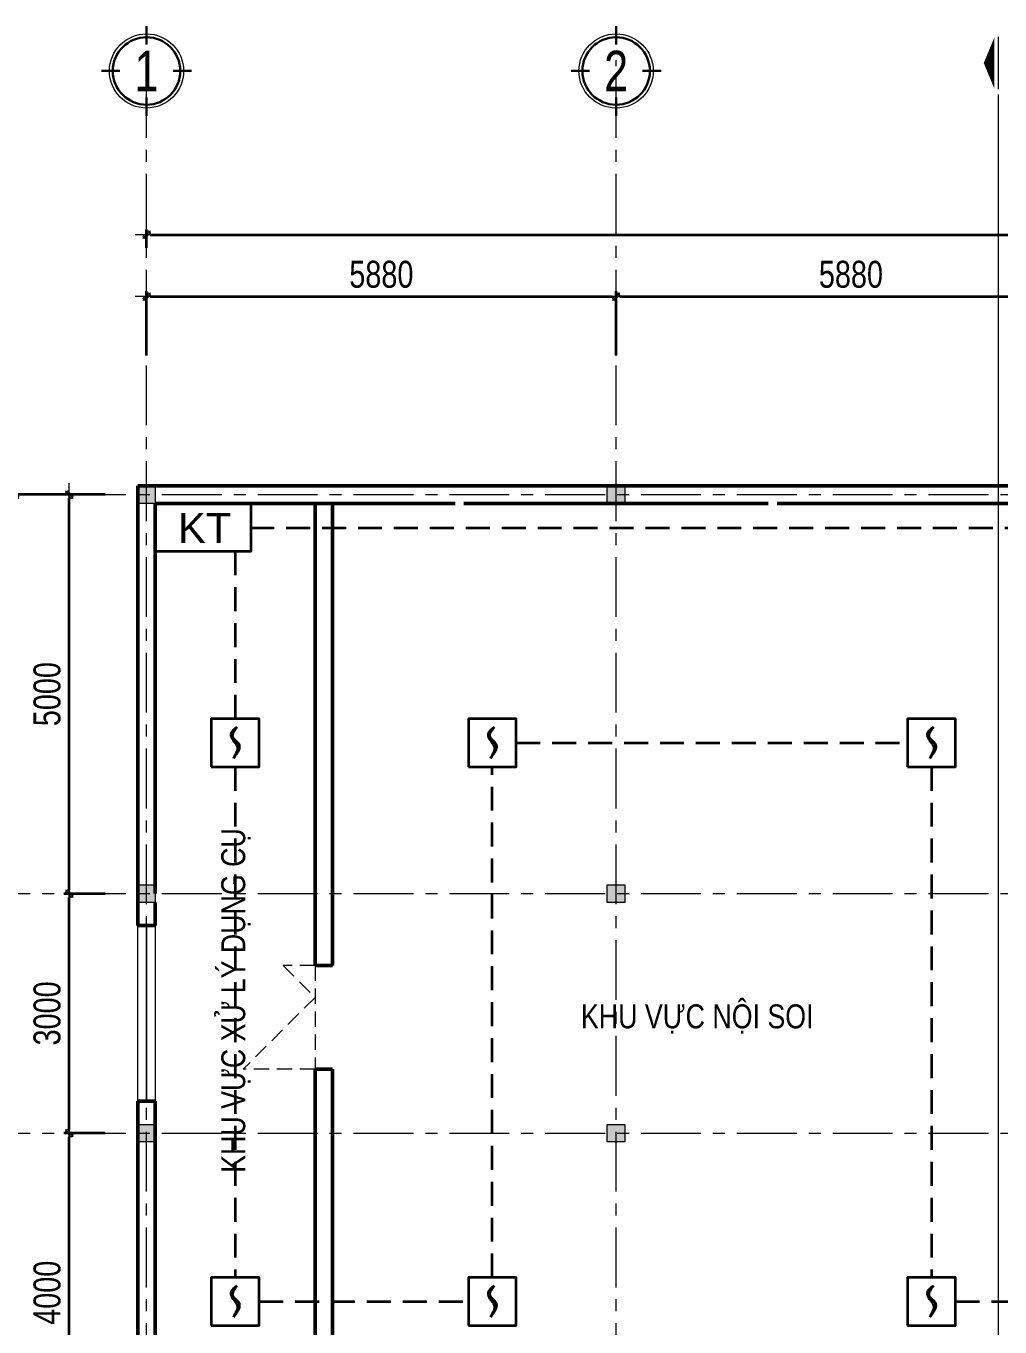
# Model space of a CAD drawing. Header units: millimetres. Extents: x 1109421 to 1726579, y -247837 to 144927.
# Drawn here: x 1134891 to 1147087, y -213396 to -197097 of the extents above; entities that cross this region are included whole.
import ezdxf
from ezdxf.enums import TextEntityAlignment as Align

# ---------------------------------------------------------------- set-up
doc = ezdxf.new("R2010")
doc.units = ezdxf.units.MM
doc.header["$LTSCALE"] = 600
doc.header["$MEASUREMENT"] = 0
doc.set_wipeout_variables(frame=1)
for name, pattern in [('00_Hidden', [2.4, 1.6, -0.8]), ('CENTER', [2, 1.25, -0.25, 0.25, -0.25]), ('DASHED', [0.75, 0.5, -0.25]), ('HIDDEN', [0.375, 0.25, -0.125])]:
    doc.linetypes.add(name, pattern=pattern)
doc.layers.get('0').update_dxf_attribs({"lineweight": 0})
doc.layers.get('Defpoints').update_dxf_attribs({"lineweight": 0})
for name, color, linetype, lineweight in [('cat1', 30, 'Continuous', 50), ('cot', 40, 'Continuous', 13), ('dim', 144, 'Continuous', 13), ('LC ISO', 153, 'Continuous', 13), ('LC Khac', 4, 'Continuous', 9), ('LC MANH DUT', 35, 'HIDDEN', 5), ('LC Text2', 7, 'Continuous', 25), ('Noi that', 35, 'Continuous', 9), ('PCCC - BAOCHAY - THIETBI', 6, 'Continuous', 35), ('PCCC-BAO CHAY - DAY', 3, 'DASHED', 35), ('PCCC-BAOCHAY-THIETBI', 6, 'Continuous', 35), ('thay1', 63, 'Continuous', 18), ('truc', 76, 'CENTER', 9)]:
    doc.layers.add(name, color=color, linetype=linetype, lineweight=lineweight)
doc.styles.add('chu theo TCVN', font='arial.ttf')
doc.styles.add('EG 1', font='VHAVANB.TTF')
doc.styles.add('HOATBIF', font='hoatbif.shx', dxfattribs={"width": 0.8})
doc.styles.add('LC 1', font='VHAVANB.TTF')
doc.styles.add('T2', font='VHARIAL.TTF', dxfattribs={"width": 0.8})
doc.styles.add('Tahoma', font='tahoma.ttf')
doc.dimstyles.new('1-135', dxfattribs={"dimscale": 135, "dimtxt": 2.5, "dimasz": 0.35, "dimexe": 0.5, "dimexo": 0, "dimgap": 0.8, "dimtad": 1, "dimdec": 0, "dimzin": 0, "dimdsep": 46, "dimtxsty": 'HOATBIF', "dimblk1": 'DOT', "dimblk2": 'DOT', "dimsah": 1, "dimcen": -1, "dimdle": 1, "dimclrd": 256, "dimclre": 256, "dimclrt": 4, "dimadec": 3, "dimazin": 2, "dimtfac": 0.333333, "dimtdec": 0, "dimtix": 1, "dimtmove": 2, "dimatfit": 3, "dimldrblk": 'DOT', "dimfxl": 1, "dimtvp": 0.833333, "dimtolj": 1, "dimtzin": 0, "dimarcsym": 0})

# ---------------------------------------------------------------- blocks, each defined once
blk = doc.blocks.new('DOT')
at = {"layer": 'dim'}
for p, q in [((-3, 0), (3, 0)), ((-1, -1), (1, 1))]:
    blk.add_line(p, q, dxfattribs=at)
blk.add_lwpolyline([(0.5, 1), (-1, -0.5), (-0.5, -1), (1, 0.5)], close=True, dxfattribs=at)
blk = doc.blocks.new('*D511')
at = {"layer": 'Defpoints', "color": 0, "transparency": 16777216}
for p in [(1137348, -188593), (1137796, -188593), (1137796, -192593)]:
    blk.add_point(p, dxfattribs=at)
at = {"layer": 'dim', "lineweight": -2, "transparency": 16777216}
for p, q in [((1137796, -188593), (1137280, -188593)), ((1137348, -192546), (1137348, -188640)), ((1137796, -192593), (1137280, -192593))]:
    blk.add_line(p, q, dxfattribs=at)
at = {"layer": 'dim', "lineweight": -2, "transparency": 16777216, "xscale": 47.25, "yscale": 47.25, "zscale": 47.25}
for p, rotation in [((1137348, -188593), 90), ((1137348, -192593), 270)]:
    blk.add_blockref('DOT', p, dxfattribs=dict(at, rotation=rotation))
at = {"layer": 'dim', "color": 4, "transparency": 16777216, "insert": (1137071, -190593), "char_height": 337.5, "attachment_point": 5, "rotation": 90, "style": 'HOATBIF'}
blk.add_mtext('\\A1;4000', dxfattribs=at)
blk = doc.blocks.new('_Dot')
at = {"color": 0, "linetype": 'ByBlock', "lineweight": -2}
blk.add_line((-0.5, 0), (-1, 0), dxfattribs=at)
at = {"color": 0, "linetype": 'ByBlock', "const_width": 0.5}
blk.add_lwpolyline([(-0.25, 0, 1), (0.25, 0, 1)], format="xyb", close=True, dxfattribs=at)
blk = doc.blocks.new('*D512')
at = {"layer": 'Defpoints', "color": 0, "transparency": 16777216}
for p in [(1180116, -177337), (1138316, -177503), (1180116, -178772)]:
    blk.add_point(p, dxfattribs=at)
at = {"layer": 'dim', "lineweight": -2, "transparency": 16777216}
for p, q in [((1138316, -177503), (1138316, -177270)), ((1138363, -177337), (1180068, -177337)), ((1180116, -178772), (1180116, -177270))]:
    blk.add_line(p, q, dxfattribs=at)
at = {"layer": 'dim', "lineweight": -2, "transparency": 16777216, "xscale": 47.25, "yscale": 47.25, "zscale": 47.25, "rotation": 180}
blk.add_blockref('DOT', (1138316, -177337), dxfattribs=at)
at = {"layer": 'dim', "lineweight": -2, "transparency": 16777216, "xscale": 47.25, "yscale": 47.25, "zscale": 47.25}
blk.add_blockref('DOT', (1180116, -177337), dxfattribs=at)
at = {"layer": 'dim', "color": 4, "transparency": 16777216, "insert": (1159216, -177060), "char_height": 337.5, "attachment_point": 5, "style": 'HOATBIF'}
blk.add_mtext('\\A1;41800', dxfattribs=at)
blk = doc.blocks.new('*D513')
at = {"layer": 'Defpoints', "color": 0, "transparency": 16777216}
for p in [(1144196, -178112), (1138316, -178851), (1144196, -178851)]:
    blk.add_point(p, dxfattribs=at)
at = {"layer": 'dim', "lineweight": -2, "transparency": 16777216}
for p, q in [((1138316, -178851), (1138316, -178044)), ((1138363, -178112), (1144148, -178112)), ((1144196, -178851), (1144196, -178044))]:
    blk.add_line(p, q, dxfattribs=at)
at = {"layer": 'dim', "lineweight": -2, "transparency": 16777216, "xscale": 47.25, "yscale": 47.25, "zscale": 47.25, "rotation": 180}
blk.add_blockref('DOT', (1138316, -178112), dxfattribs=at)
at = {"layer": 'dim', "lineweight": -2, "transparency": 16777216, "xscale": 47.25, "yscale": 47.25, "zscale": 47.25}
blk.add_blockref('DOT', (1144196, -178112), dxfattribs=at)
at = {"layer": 'dim', "color": 4, "transparency": 16777216, "insert": (1141256, -177835), "char_height": 337.5, "attachment_point": 5, "style": 'HOATBIF'}
blk.add_mtext('\\A1;5880', dxfattribs=at)
blk = doc.blocks.new('*D514')
at = {"layer": 'Defpoints', "color": 0, "transparency": 16777216}
for p in [(1150076, -178112), (1144196, -178851), (1150076, -178851)]:
    blk.add_point(p, dxfattribs=at)
at = {"layer": 'dim', "lineweight": -2, "transparency": 16777216}
for p, q in [((1144196, -178851), (1144196, -178044)), ((1144243, -178112), (1150028, -178112)), ((1150076, -178851), (1150076, -178044))]:
    blk.add_line(p, q, dxfattribs=at)
at = {"layer": 'dim', "lineweight": -2, "transparency": 16777216, "xscale": 47.25, "yscale": 47.25, "zscale": 47.25, "rotation": 180}
blk.add_blockref('DOT', (1144196, -178112), dxfattribs=at)
at = {"layer": 'dim', "lineweight": -2, "transparency": 16777216, "xscale": 47.25, "yscale": 47.25, "zscale": 47.25}
blk.add_blockref('DOT', (1150076, -178112), dxfattribs=at)
at = {"layer": 'dim', "color": 4, "transparency": 16777216, "insert": (1147136, -177835), "char_height": 337.5, "attachment_point": 5, "style": 'HOATBIF'}
blk.add_mtext('\\A1;5880', dxfattribs=at)
blk = doc.blocks.new('*D520')
at = {"layer": 'Defpoints', "color": 0, "transparency": 16777216}
for p in [(1136670, -180593), (1137796, -180593), (1137796, -192593)]:
    blk.add_point(p, dxfattribs=at)
at = {"layer": 'dim', "lineweight": -2, "transparency": 16777216}
for p, q in [((1137796, -180593), (1136603, -180593)), ((1136670, -192546), (1136670, -180640)), ((1137796, -192593), (1136603, -192593))]:
    blk.add_line(p, q, dxfattribs=at)
at = {"layer": 'dim', "lineweight": -2, "transparency": 16777216, "xscale": 47.25, "yscale": 47.25, "zscale": 47.25}
for p, rotation in [((1136670, -180593), 90), ((1136670, -192593), 270)]:
    blk.add_blockref('DOT', p, dxfattribs=dict(at, rotation=rotation))
at = {"layer": 'dim', "color": 4, "transparency": 16777216, "insert": (1136393, -186593), "char_height": 337.5, "attachment_point": 5, "rotation": 90, "style": 'HOATBIF'}
blk.add_mtext('\\A1;12000', dxfattribs=at)
blk = doc.blocks.new('KyHieu TrucDinhVi')
at = {"color": 7, "lineweight": 30}
for p, q in [((0, 2.36), (0, 4)), ((-2.36, 0), (-4, 0)), ((2.36, 0), (4, 0)), ((0, -2.36), (0, -4))]:
    blk.add_line(p, q, dxfattribs=at)
blk.add_circle((0, 0), 3.3)
blk.add_circle((0, 0), 3, dxfattribs=at)
at = {"ltscale": 20, "style": 'Tahoma'}
blk.add_attdef('AA', text='', height=3, dxfattribs=at).set_placement((0, 0), align=Align.MIDDLE_CENTER)
blk = doc.blocks.new('*U584')
at = {"layer": 'LC Khac', "color": 1, "ltscale": 2}
blk.add_line((0, 485), (0, 0), dxfattribs=at)
blk.add_lwpolyline([(134, 243, 0, 471, 0), (37, 243, 275, 275, 0)], format="xyseb", dxfattribs=at)
at = {"layer": 'LC MANH DUT', "ltscale": 200}
blk.add_line((0, -49), (0, -15818), dxfattribs=at)
at = {"ltscale": 2, "style": 'LC 1'}
for p in [(-179, 243), (-179, -16104)]:
    blk.add_attdef('LC', text='', height=330, dxfattribs=at).set_placement(p, align=Align.MIDDLE_CENTER)
blk = doc.blocks.new('c330x450')
at = {"layer": 'cot', "ltscale": 2}
h = blk.add_hatch(color=256, dxfattribs=at)
h.dxf.hatch_style = 1
h.paths.add_polyline_path([(897343, 22412), (897563, 22412), (897563, 22632), (897343, 22632)])
blk.add_lwpolyline([(897343, 22412), (897563, 22412), (897563, 22632), (897343, 22632)], close=True, dxfattribs=at)
blk = doc.blocks.new('*D523')
at = {"layer": 'Defpoints', "color": 0, "transparency": 16777216}
for p in [(1137348, -185593), (1137796, -185593), (1137796, -188593)]:
    blk.add_point(p, dxfattribs=at)
at = {"layer": 'dim', "lineweight": -2, "transparency": 16777216}
for p, q in [((1137796, -185593), (1137280, -185593)), ((1137348, -188546), (1137348, -185640)), ((1137796, -188593), (1137280, -188593))]:
    blk.add_line(p, q, dxfattribs=at)
at = {"layer": 'dim', "lineweight": -2, "transparency": 16777216, "xscale": 47.25, "yscale": 47.25, "zscale": 47.25}
for p, rotation in [((1137348, -185593), 90), ((1137348, -188593), 270)]:
    blk.add_blockref('DOT', p, dxfattribs=dict(at, rotation=rotation))
at = {"layer": 'dim', "color": 4, "transparency": 16777216, "insert": (1137071, -187093), "char_height": 337.5, "attachment_point": 5, "rotation": 90, "style": 'HOATBIF'}
blk.add_mtext('\\A1;3000', dxfattribs=at)
blk = doc.blocks.new('*D524')
at = {"layer": 'Defpoints', "color": 0, "transparency": 16777216}
for p in [(1137348, -180593), (1137796, -180593), (1137796, -185593)]:
    blk.add_point(p, dxfattribs=at)
at = {"layer": 'dim', "lineweight": -2, "transparency": 16777216}
for p, q in [((1137796, -180593), (1137280, -180593)), ((1137348, -185546), (1137348, -180640)), ((1137796, -185593), (1137280, -185593))]:
    blk.add_line(p, q, dxfattribs=at)
at = {"layer": 'dim', "lineweight": -2, "transparency": 16777216, "xscale": 47.25, "yscale": 47.25, "zscale": 47.25}
for p, rotation in [((1137348, -180593), 90), ((1137348, -185593), 270)]:
    blk.add_blockref('DOT', p, dxfattribs=dict(at, rotation=rotation))
at = {"layer": 'dim', "color": 4, "transparency": 16777216, "insert": (1137071, -183093), "char_height": 337.5, "attachment_point": 5, "rotation": 90, "style": 'HOATBIF'}
blk.add_mtext('\\A1;5000', dxfattribs=at)
blk = doc.blocks.new('d1300')
at = {"layer": 'Noi that', "linetype": '00_Hidden', "ltscale": 0.2}
for p, q in [((898202, 20687), (899102, 21587)), ((899102, 20687), (899102, 21587)), ((897802, 20687), (897802, 21087)), ((897802, 21087), (898202, 20687)), ((897802, 20687), (899102, 20687))]:
    blk.add_line(p, q, dxfattribs=at)
blk = doc.blocks.new('HOP KY THUAT')
at = {"layer": 'PCCC-BAOCHAY-THIETBI'}
blk.add_lwpolyline([(0, 4), (0, 0), (8, 0), (8, 4)], close=True, dxfattribs=at)
at = {"layer": 'PCCC-BAOCHAY-THIETBI', "style": 'chu theo TCVN'}
blk.add_text('KT', height=2.5, dxfattribs=at).set_placement((1.89, 0.69))
blk = doc.blocks.new('DAU BAO KHOI')
blk.add_wipeout([(-2, 2), (-2, -2), (2, -2), (2, 2)])
at = {"layer": 'PCCC - BAOCHAY - THIETBI'}
blk.add_lwpolyline([(-2, -2), (2, -2), (2, 2), (-2, 2)], close=True, dxfattribs=at)
for points in [[(0.15, 1.3), (-0.36, 0.73), (-0.18, 0.21), (0.16, -0.29), (-0.15, -1.3)], [(0.15, 1.3), (-0.22, 0.49), (0.27, -0.05), (-0.15, -1.3)]]:
    blk.add_spline(points, degree=3, dxfattribs=at)
blk = doc.blocks.new('A$Ce210b8fe')
at = {"layer": 'cat1'}
for p, q in [((2976.6, 16118.1), (2976.6, 21628.1)), ((2976.6, 21628.1), (44996.6, 21628.1)), ((3196.6, 21408.1), (6951.6, 21408.1)), ((3196.6, 16518.1), (3196.6, 21408.1)), ((5196.6, 15618.1), (5196.6, 21408.1)), ((5416.6, 15618.1), (5416.6, 21408.1)), ((7061.6, 21408.1), (10871.6, 21408.1)), ((10981.6, 21408.1), (14736.6, 21408.1)), ((3196.6, 16118.1), (3196.6, 16408.1)), ((2976.6, 16118.1), (3196.6, 16118.1)), ((5416.6, 15618.1), (5196.6, 15618.1)), ((5196.6, 9628.1), (5196.6, 14318.1)), ((5416.6, 14318.1), (5196.6, 14318.1)), ((5416.6, 9628.1), (5416.6, 14318.1)), ((2976.6, 9408.1), (2976.6, 13918.1)), ((2976.6, 13918.1), (3196.6, 13918.1)), ((3196.6, 9628.1), (3196.6, 13918.1))]:
    blk.add_line(p, q, dxfattribs=at)
at = {"layer": 'thay1'}
for points in [[(2976.6, 16118.1), (3196.6, 16118.1), (3196.6, 13918.1), (2976.6, 13918.1)], [(3086.6, 13918.1), (3086.6, 13918.1), (3086.6, 16118.1), (3086.6, 16118.1)]]:
    blk.add_lwpolyline(points, close=True, dxfattribs=at)
at = {"layer": 'truc'}
for p, q in [((3086.6, 4385.8), (3086.6, 26962)), ((8966.6, 4385.8), (8966.6, 26962)), ((879.3, 21518.1), (47850, 21518.1)), ((879.3, 16518.1), (47850, 16518.1)), ((879.3, 13518.1), (47850, 13518.1))]:
    blk.add_line(p, q, dxfattribs=at)
at = {"xscale": -1.35, "yscale": 1.35, "zscale": 1.35}
blk.add_blockref('*U584', (13751.4, 26597.1), dxfattribs=at)
at = {"layer": 'cat1', "xscale": -1}
for name, p, rotation in [('c330x450', (-894366.7, 44039.9), 180), ('c330x450', (-888486.7, 44039.9), 180), ('c330x450', (-894366.7, 39039.9), 180), ('c330x450', (-888486.7, 39039.9), 180), ('d1300', (25883.8, 913420.4), 90), ('c330x450', (-894366.7, 36039.9), 180), ('c330x450', (-888486.7, 36039.9), 180)]:
    blk.add_blockref(name, p, dxfattribs=dict(at, rotation=rotation))
at = {"layer": 'LC ISO'}
ref = blk.add_blockref('KyHieu TrucDinhVi', (3086.6, 26825.4), dxfattribs=dict(at, xscale=140.8352653944289, yscale=140.8352653944289, zscale=140.8352653944289))
ref.add_attrib('AA', '1', dxfattribs={"layer": '0', "ltscale": 20, "height": 507, "style": 'EG 1', "width": 0.8}).set_placement((3086.6, 26825.4), align=Align.MIDDLE_CENTER)
ref = blk.add_blockref('KyHieu TrucDinhVi', (8966.6, 26825.4), dxfattribs=dict(at, xscale=140.8352653944289, yscale=140.8352653944289, zscale=140.8352653944289))
ref.add_attrib('AA', '2', dxfattribs={"layer": '0', "ltscale": 20, "height": 507, "style": 'EG 1', "width": 0.8}).set_placement((8966.6, 26825.4), align=Align.MIDDLE_CENTER)
at = {"layer": 'LC Text2', "style": 'T2', "width": 0.8}
blk.add_text('khu vùc xö lý dông cô', height=300, rotation=90, dxfattribs=at).set_placement((4322.3, 13020.8))
blk.add_text('khu vùc néi soi', height=300, dxfattribs=at).set_placement((8526.1, 14831))
at = {"layer": 'dim'}
for base, p1, p2, picture, middle in [((44886.6, 24773.8), (3086.6, 24607.7), (44886.6, 23338.8), '*D512', (23986.6, 25050.6)), ((8966.6, 23999.1), (3086.6, 23259.6), (8966.6, 23259.6), '*D513', (6026.6, 24275.9)), ((14846.6, 23999.1), (8966.6, 23259.6), (14846.6, 23259.6), '*D514', (11906.6, 24275.9))]:
    dim = blk.add_linear_dim(base=base, p1=p1, p2=p2, dimstyle='1-135', dxfattribs=at)
    dim.commit()
    dim.dimension.update_dxf_attribs({"geometry": picture, "text_midpoint": middle, "insert": (-1135228.9, 202111)})
for base, p1, p2, picture, middle in [((1441.2, 21518.1), (2567.4, 9518.1), (2567.4, 21518.1), '*D520', (1164.5, 15518.1)), ((2118.9, 21518.1), (2567.4, 16518.1), (2567.4, 21518.1), '*D524', (1842.2, 19018.1)), ((2118.9, 16518.1), (2567.4, 13518.1), (2567.4, 16518.1), '*D523', (1842.2, 15018.1)), ((2118.9, 13518.1), (2567.4, 9518.1), (2567.4, 13518.1), '*D511', (1842.2, 11518.1))]:
    dim = blk.add_linear_dim(base=base, p1=p1, p2=p2, angle=90, dimstyle='1-135', dxfattribs=at)
    dim.commit()
    dim.dimension.update_dxf_attribs({"geometry": picture, "text_midpoint": middle, "insert": (-1135228.9, 202111)})

msp = doc.modelspace()

# ---------------------------------------------------------------- linework, layer by layer
at = {"layer": 'PCCC-BAO CHAY - DAY'}
for points in [[(1166047.8, -208524), (1147897.8, -208524), (1147897.8, -203386.1), (1137709.8, -203386.1)], [(1137509.8, -203677.3), (1137509.8, -212777.3)], [(1146529.8, -213077.3), (1148441.9, -213077.3), (1148441.9, -211467.3), (1159498.4, -211467.3), (1159498.4, -212967.3), (1172809.4, -212967.3), (1172809.4, -210669.6), (1177099.8, -210669.6), (1177099.8, -205467.3), (1159299.8, -205467.3)], [(1141029.8, -206077.3), (1145929.8, -206077.3)], [(1140729.8, -212777.3), (1140729.8, -206377.3)], [(1146229.8, -206377.3), (1146229.8, -212777.3)], [(1137809.8, -213077.3), (1140429.8, -213077.3)]]:
    msp.add_lwpolyline(points, dxfattribs=at)

# ---------------------------------------------------------------- next in the draw order: block references
msp.add_blockref('A$Ce210b8fe', (1133313.2, -224485.4), dxfattribs=at)

# ---------------------------------------------------------------- next in the draw order: block references
at = {"layer": 'PCCC-BAOCHAY-THIETBI', "xscale": 150, "yscale": 150, "zscale": 150}
for name, p in [('HOP KY THUAT', (1136509.8, -203677.3)), ('DAU BAO KHOI', (1137509.8, -206077.3)), ('DAU BAO KHOI', (1140729.8, -206077.3)), ('DAU BAO KHOI', (1146229.8, -206077.3)), ('DAU BAO KHOI', (1137509.8, -213077.3)), ('DAU BAO KHOI', (1140729.8, -213077.3)), ('DAU BAO KHOI', (1146229.8, -213077.3))]:
    msp.add_blockref(name, p, dxfattribs=at)

doc.saveas('drawing.dxf')
